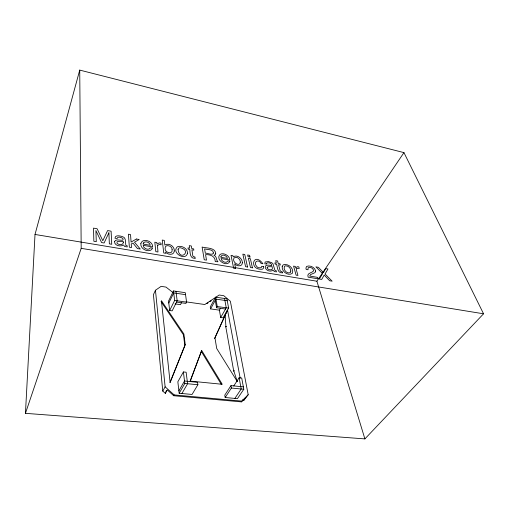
<?xml version="1.0" encoding="UTF-8"?>
<svg xmlns="http://www.w3.org/2000/svg" width="509" height="509" viewBox="0 0 509 509"><rect width="100%" height="100%" fill="white"/><g stroke="black" fill="none" stroke-linecap="round" stroke-linejoin="round"><path stroke-width="0.76" d="M25.45 413.34L35.013 234.458L79.735 70.096L403.955 152.617L483.55 313.798L364.889 438.904L25.45 413.34L81.185 248.347L79.735 70.096M172.799 292.421L165.991 287.089L161.111 286.357L155.455 290.257L153.419 294.673L162.772 391.097L165.33 393.393L166.405 390.46M190.099 381.171L201.685 350.497L222.248 384.289L190.29 381.101L201.685 350.497M169.955 382.596L184.818 345.541L183.444 334.82L161.029 301.513M214.499 338.689L227.078 310.827M176.534 302.072L185.925 303.409L186.574 302.142L185.282 292.688L173.48 290.944L168.568 301.048L169.656 310.522L172.157 310.865L177.17 300.8L175.98 291.313M168.797 303.027L173.728 292.923L185.55 294.66M169.656 310.522L174.644 300.437L173.48 290.944M181.503 302.67L180.491 304.668L175.109 303.911M162.772 391.097L165.12 386.815L155.455 290.257M219.398 310.146L220.683 317.508L223.044 317.826L228.636 308.142L226.893 298.834L215.625 297.167L210.242 306.959L210.567 308.906L219.398 310.146L220.492 308.206M210.567 308.906L215.962 299.12L227.256 300.774M165.33 393.393L167.251 389.932L173.709 395.728L241.368 401.881L245.872 397.306L243.62 400.577L242.876 399.317M225.544 309.027L216.554 307.754L217.248 306.52L215.625 297.167M181.891 393.514L187.579 383.735L186.135 372.232L183.399 371.945L177.845 381.795L179.162 393.26L192.065 394.45L197.874 384.747L197.543 382.31L184.512 381.012L178.882 390.823M173.709 395.728L174.167 394.92L241.896 401.111L248.188 394.729L230.361 301.239L223.769 295.704L219.188 295.023L204.79 304.522L186.122 301.862M220.683 317.508L226.251 307.799L224.533 298.484M179.162 393.26L184.812 383.462L183.399 371.945M225.78 326.784L226.117 326.46L225.78 326.784L233.72 371.023L234.083 370.705L233.72 371.023M243.353 386.865L230.971 385.631L224.774 395.13L225.169 397.516L237.436 398.649L243.805 389.251L241.705 378.028L239.135 377.761L233.739 385.968M225.169 397.516L231.391 388.036L230.971 385.631M234.872 398.413L241.202 388.997L239.135 377.761M364.889 438.904L316.897 281.216L403.955 152.617M241.368 401.881L241.896 401.111M248.188 394.729L243.62 400.577M206.845 303.688L208.092 302.861M209.956 301.627L211.203 300.806M184.812 383.462L197.874 384.747M231.391 388.036L243.805 389.251M174.644 300.437L186.574 302.142M217.248 306.52L228.636 308.142M81.185 248.347L483.55 313.798M35.013 234.458L316.897 281.216M165.12 386.815L174.167 394.92M237.239 381.495L216.707 348.48L214.963 337.893L227.536 310.032L240.146 378.085M201.227 351.299L221.339 384.397M233.866 371.042L237.2 381.4M215.282 300.361L216.554 307.754M225.169 315.001L225.92 326.803M140.853 243.544C139.892 249.346 150.015 253.692 152.605 248.176L150.479 247.813C148.749 250.899 143.271 248.634 143.207 245.344L152.662 246.948C153.133 241.171 142.628 237.41 140.853 243.544M282.171 266.691C281.687 271.571 288.037 276.26 292.249 273.435C294.259 269.083 289.456 264.438 285.135 264.495A5.122 3.156 31.8 0 0 282.813 265.297L282.171 266.691M172.112 249.652C172.984 255.073 164.566 252.68 165.126 248.462C164.598 243.62 172.5 245.669 172.112 249.652M178.086 249.531C179.486 261.938 192.593 250.702 180.326 247.73A3.009 1.966 25.1 0 0 178.576 248.43L178.086 249.531M263.617 266.582L263.439 268.065A4.333 2.73 30.3 0 1 262.065 269.242C248.271 270.196 253.412 250.861 262.93 263.751L261.079 263.439C258.407 258.19 252.604 262.262 256.911 266.646A2.609 1.642 30.3 0 0 258.68 267.798L261.174 267.709L261.76 266.264L263.617 266.582M240.356 262.11C239.682 267.702 231.258 261.683 234.185 257.828C236.908 256.008 240.413 259.176 240.356 262.11M266.601 263.522L266.589 264.107L264.82 263.808L265.125 262.001L268.44 261.575L271.8 262.733L272.913 263.668L274.835 270.069L276.209 270.756L276.495 271.895L274.351 271.551L273.129 270.126C266.901 274.421 259.787 262.695 271.507 265.583L271.761 265.342C271.73 263.14 268.428 262.256 266.78 263.128L266.601 263.522M267.212 267.231L267.18 267.95C267.925 269.853 270.953 270.457 272.391 269.057L272.169 266.678L268.332 266.722L267.212 267.231M315.625 271.062L315.033 272.627L310.496 274.637L309.714 276.05L317.565 277.373L318.004 278.805L308.11 277.151C306.405 272.83 311.858 273.161 313.582 270.922C313.627 268.44 310.331 266.57 308.187 267.683L308.009 269.764L306.17 269.452L305.947 268.071L306.59 266.411C310.019 264.941 314.899 267.282 315.625 271.062M114.519 241.603C114.442 245.796 120.665 246.954 123.553 244.988L124.705 246.502L127.237 246.916L127.155 245.713L125.818 245.395C125.278 242.265 126.442 237.213 122.02 236.475C119.882 235.845 115.053 234.725 114.945 238.193L117.032 238.549C117.662 236.023 121.568 237.366 122.904 238.632L123.146 239.37L122.675 240.203C120.245 240.617 115.855 238.581 114.519 241.603M220.982 256.294L220.912 257.331L227.498 258.451C226.995 255.836 222.662 253.654 220.982 256.294M242.373 262.841C242.437 267.091 236.532 266.258 234.662 263.847L235.642 268.625L233.65 268.294L231.029 255.378L232.937 255.709L233.186 256.918C236.978 254.093 242.57 258.508 242.373 262.841M123.299 242.653C122.974 245.453 118.444 244.982 117.038 243.238L117.038 241.826L118.533 241.323L123.216 241.361L123.299 242.653M229.858 261.225C227.714 266.799 218.272 262.059 218.787 256.822C219.977 250.613 229.966 254.824 229.775 260.029L221.091 258.553C221.269 261.473 226.467 264.05 227.905 260.894L229.858 261.225M157.491 245.643L157.968 252.012L155.811 251.65L154.812 242.195L156.842 242.545L157.014 244.161L159.094 242.895L160.952 243.092L161.143 244.753L159.037 244.536L157.491 245.643M187.497 253.227C185.868 261.289 171.52 253.189 177.005 247.119A5.44 3.544 25.1 0 1 179.817 246.331C183.558 246.388 187.681 249.143 187.497 253.227M174.307 250.994C174.065 255.543 167.684 254.952 165.565 252.089L165.711 253.31L163.739 252.979L162.244 240.057L164.292 240.413L164.84 245.033C168.759 242.513 174.752 246.331 174.307 250.994M290.817 271.055L290.359 272.614C286.968 274.179 283.131 269.865 284.359 266.544A2.838 1.743 31.7 0 1 285.765 265.838C288.578 265.787 290.785 268.332 290.817 271.055M213.526 253.018C212.304 255.957 207.462 252.769 205.324 253.202L204.593 248.895C207.239 249.855 213.195 248.856 213.526 253.018M143.353 243.022L143.156 244.085L150.314 245.306C149.907 242.354 145.275 240.464 143.353 243.022M185.257 344.727L170.114 382.514L161.423 300.679L183.883 334.006L185.257 344.727M215.733 253.679L215.428 254.424L213.939 255.295C217.088 256.122 215.861 260.144 217.979 261.779L215.288 261.607C215.262 256.161 210.433 254.411 205.566 254.64L206.501 260.137L204.236 259.762L202.111 247.05C206.228 248.367 215.415 247.266 215.733 253.679M108.901 232.81L104.103 242.997L101.603 242.577L95.908 230.564L96.284 241.686L93.853 241.279L93.522 228.127L97.111 228.751L102.799 240.732L107.609 230.583L111.102 231.194L111.732 244.275L109.352 243.875L108.901 232.81M296.741 268.676L296.473 270.241L297.943 275.445L296.098 275.14L293.572 266.118L295.309 266.417L295.742 267.963L297.237 266.716L298.808 266.869L299.26 268.453L297.485 268.281L296.741 268.676M325.658 268.574L323.489 272.557L318.354 267.301L315.904 266.869L322.598 273.613L319.34 279.027L321.739 279.428L324.182 275.051L329.698 280.764L332.135 281.172L325.035 274.027L327.968 268.975L325.658 268.574M136.393 239.02L131.087 242.074L130.533 234.579L128.433 234.21L129.362 247.228L131.494 247.584L131.227 243.976L132.983 243.06L137.455 248.577L140.268 249.047L134.491 242.182L139.173 239.504L136.393 239.02M282.4 272.843C277.653 273.505 277.469 267.53 276.68 264.387L275.172 264.126L274.854 262.892L276.355 263.153L275.713 260.653L277.59 260.983L278.245 263.477L280.007 263.783L280.332 265.011L278.563 264.712L280.109 270.623L280.675 271.329L282.081 271.634L282.4 272.843M195.112 258.235C190.08 259.017 190.029 252.903 189.825 249.474L188.165 249.187L187.98 247.915L189.634 248.201L189.253 245.631L191.32 245.993L191.715 248.557L193.662 248.895L193.859 250.161L191.906 249.83L192.841 255.919L193.382 256.657L194.922 256.981L195.112 258.235M247.533 267.009L245.58 266.678L242.838 254.144L244.765 254.481L247.533 267.009M252.439 267.829L250.46 267.499L248.411 258.375L250.364 258.712L252.439 267.829M249.989 257.032L248.036 256.695L247.648 254.984L249.595 255.321L249.989 257.032"/></g></svg>
